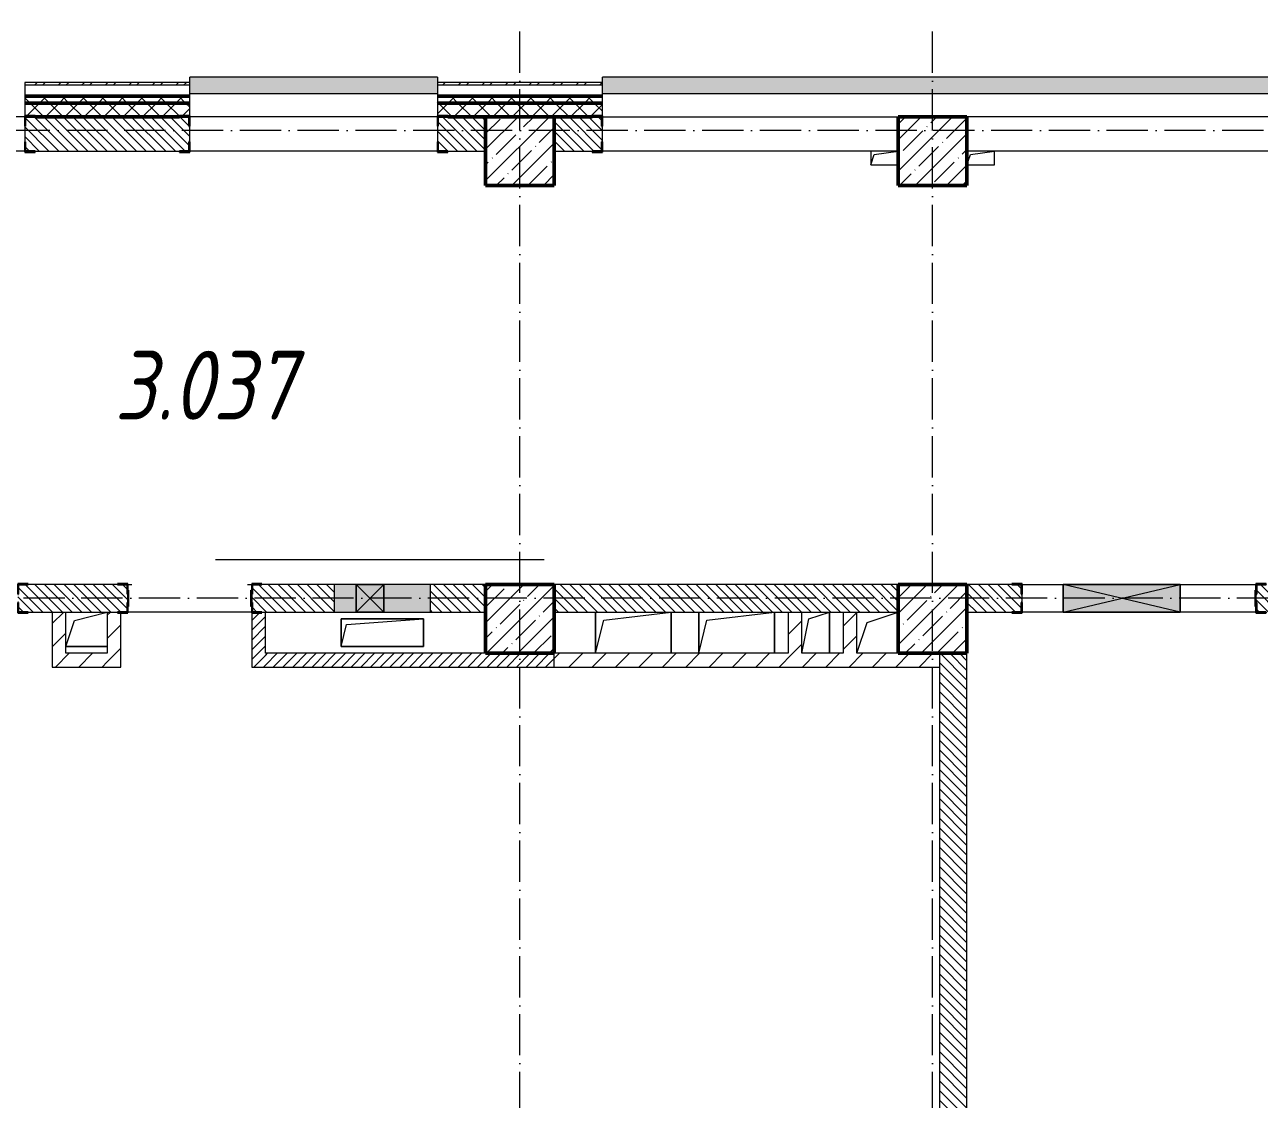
# Model space of a CAD drawing. Header units: millimetres. Extents: x 2294 to 908349, y -83289 to 219220.
# Drawn here: x 221584 to 230559, y 8364 to 16176 of the extents above; entities that cross this region are included whole.
import ezdxf

# ---------------------------------------------------------------- set-up
doc = ezdxf.new("R2010")
doc.units = ezdxf.units.MM
doc.linetypes.add('200_ШТРИХ_ш1п0_6_', pattern=[160, 100, -60])
doc.linetypes.add('50_200_ШТРИХ_1Т_ш5_п1_п1_', pattern=[700, 500, -100, 0, -100])
for name, color, linetype, lineweight in [('A-DETL-GENF-OTLN', 7, 'Continuous', 9), ('A-FLOR-____-OTLN', 7, 'Continuous', 9), ('A-GENM-____-MCUT', 7, 'Continuous', 25), ('A-GENM-____-OTLN', 7, 'Continuous', 9), ('A-GENM-____-OTLN-1', 7, 'Continuous', 25), ('A-GLAZ-____-OTLN', 7, 'Continuous', 9), ('A-WALL-____-MCUT-2', 7, 'Continuous', 50), ('A-WALL-____-MCUT-3', 7, 'Continuous', 9), ('A-WALL-____-OTLN', 7, 'Continuous', 9), ('A-WALL-____-PATT-1', 7, 'Continuous', 9), ('A-WALL-FNSH-MCUT-1', 7, 'Continuous', 9), ('I-WALL-____-OTLN', 7, 'Continuous', 9), ('S-COLS-____-MCUT', 7, 'Continuous', 50), ('S-COLS-____-OTLN', 7, 'Continuous', 9), ('S-GRID-____-OTLN-1', 7, '50_200_ШТРИХ_1Т_ш5_п1_п1_', 9), ('Марки помещений', 7, 'Continuous', 9)]:
    doc.layers.add(name, color=color, linetype=linetype, lineweight=lineweight)
for name, color, linetype, lineweight, true_color in [('A-DETL-GENF-OTLN-4', 9, '200_ШТРИХ_ш1п0_6_', 9, 0x808080), ('A-DETL-GENF-OTLN-5', 7, 'Continuous', 5, 0xc0c0c0), ('A-GLAZ-____-OTLN-1', 7, 'Continuous', 9, 0xc0c0c0)]:
    doc.layers.add(name, color=color, linetype=linetype, lineweight=lineweight, true_color=true_color)
doc.styles.add('ISOCPEUR_I_2', font='isocpeui.ttf', dxfattribs={"width": 0.85, "height": 2.3})
pattern_1 = [(135, (165583.507, 6025.276), (-35.35534, -35.35534), [])]
pattern_2 = [(45, (165583.51, 6025.28), (-70.71068, 70.71068), []), (135, (165583.51, 6025.28), (-70.71068, -70.71068), [])]
pattern_3 = [(45, (165583.51, 6025.28), (-84.85281, 84.85281), [])]
pattern_4 = [(45, (165583.507, 6025.276), (-35.35534, 35.35534), [])]

# ---------------------------------------------------------------- blocks, each defined once
blk = doc.blocks.new('3osi')
at = {"layer": 'S-GRID-____-OTLN-1', "color": 251, "ltscale": 0.6, "true_color": 0x636466}
for p, q in [((225183.5, 1542.7), (225183.5, 16175.8)), ((228183.5, 1542.7), (228183.5, 16175.8)), ((269657.9, 15406.3), (161153.7, 15406.3)), ((255902.3, 12006.3), (160914.7, 12006.3))]:
    blk.add_line(p, q, dxfattribs=at)
blk = doc.blocks.new('BSC_Колонна _Прямоугольная - 500х500-V59-АР1_План отверстий 3 этажа в осях 1-64_А-ГГ')
at = {"layer": 'S-COLS-____-OTLN'}
h = blk.add_hatch(dxfattribs=at)
h.set_pattern_fill('FP_96', color=256, style=0, pattern_type=2)
h.set_pattern_definition([(45, (-59600, -5831.04), (-114.04925, 114.04925), []), (45, (-59485.95, -5831.04), (-114.04925, 114.04925), [201.613, -40.323, 3.353, -36.97])])
h.paths.add_polyline_path([(-250, -250), (250, -250), (250, 250), (-250, 250)], flags=0)
at = {"layer": 'S-COLS-____-MCUT'}
for p, q in [((250, 250), (-250, 250)), ((-250, 250), (-250, -250)), ((250, -250), (250, 250)), ((-250, -250), (250, -250))]:
    blk.add_line(p, q, dxfattribs=at)
blk = doc.blocks.new('BSC_Колонна _Прямоугольная - 500х500-V111-АР1_План отверстий 3 этажа в осях 1-64_А-ГГ')
at = {"layer": 'S-COLS-____-OTLN'}
h = blk.add_hatch(dxfattribs=at)
h.set_pattern_fill('FP_134', color=256, style=0, pattern_type=2)
h.set_pattern_definition([(45, (-62600, -5831.04), (-114.04925, 114.04925), []), (45, (-62485.95, -5831.04), (-114.04925, 114.04925), [201.613, -40.323, 3.353, -36.97])])
h.paths.add_polyline_path([(-250, -250), (250, -250), (250, 250), (-250, 250)], flags=0)
at = {"layer": 'S-COLS-____-MCUT'}
for p, q in [((250, 250), (-250, 250)), ((-250, 250), (-250, -250)), ((250, -250), (250, 250)), ((-250, -250), (250, -250))]:
    blk.add_line(p, q, dxfattribs=at)
blk = doc.blocks.new('BSC_Колонна _Прямоугольная - 500х500-V116-АР1_План отверстий 3 этажа в осях 1-64_А-ГГ')
at = {"layer": 'S-COLS-____-OTLN'}
h = blk.add_hatch(dxfattribs=at)
h.set_pattern_fill('FP_139', color=256, style=0, pattern_type=2)
h.set_pattern_definition([(45, (-62600, -9231.04), (-114.04925, 114.04925), []), (45, (-62485.95, -9231.04), (-114.04925, 114.04925), [201.613, -40.323, 3.353, -36.97])])
h.paths.add_polyline_path([(-250, -250), (250, -250), (250, 250), (-250, 250)], flags=0)
at = {"layer": 'S-COLS-____-MCUT'}
for p, q in [((250, 250), (-250, 250)), ((-250, 250), (-250, -250)), ((250, -250), (250, 250)), ((-250, -250), (250, -250))]:
    blk.add_line(p, q, dxfattribs=at)
blk = doc.blocks.new('BSC_Колонна _Прямоугольная - 500х500-V135-АР1_План отверстий 3 этажа в осях 1-64_А-ГГ')
at = {"layer": 'S-COLS-____-OTLN'}
h = blk.add_hatch(dxfattribs=at)
h.set_pattern_fill('FP_158', color=256, style=0, pattern_type=2)
h.set_pattern_definition([(45, (-59600, -9231.04), (-114.04925, 114.04925), []), (45, (-59485.95, -9231.04), (-114.04925, 114.04925), [201.613, -40.323, 3.353, -36.97])])
h.paths.add_polyline_path([(-250, -250), (250, -250), (250, 250), (-250, 250), (-250, 103.3)], flags=0)
at = {"layer": 'S-COLS-____-MCUT'}
for p, q in [((250, 250), (-250, 250)), ((-250, 250), (-250, -250)), ((250, -250), (250, 250)), ((-250, -250), (250, -250))]:
    blk.add_line(p, q, dxfattribs=at)
blk = doc.blocks.new('Фахверк_СКБ_Уголок - 250_2700-27497298-АР1_План отверстий 3 этажа в осях 1-64_А-ГГ')
at = {"layer": 'A-GENM-____-MCUT'}
for p, q in [((200, 181), (125, 181)), ((125, 181), (125, 106)), ((200, 175), (200, 181)), ((125, 106), (131, 106)), ((131, 106), (131, 175)), ((131, 175), (200, 175)), ((131, -6), (125, -6)), ((125, -6), (125, -81)), ((125, -81), (200, -81)), ((131, -75), (131, -6)), ((200, -75), (131, -75)), ((200, -81), (200, -75))]:
    blk.add_line(p, q, dxfattribs=at)
blk = doc.blocks.new('154_Стойка_СКБ_Уголок - СМ-2480_200-28346303-АР1_План отверстий 3 этажа в осях 1-64_А-ГГ')
at = {"layer": 'A-GENM-____-MCUT'}
for p, q in [((125, 156), (125, 81)), ((200, 156), (125, 156)), ((131, 81), (131, 150)), ((131, 150), (200, 150)), ((200, 150), (200, 156)), ((125, 81), (131, 81)), ((131, 19), (125, 19)), ((125, 19), (125, -56)), ((131, -50), (131, 19)), ((125, -56), (200, -56)), ((200, -50), (131, -50)), ((200, -56), (200, -50))]:
    blk.add_line(p, q, dxfattribs=at)
blk = doc.blocks.new('Стойка_Влож_Полоса боковая - Полоса-28213942-АР1_План отверстий 3 этажа в осях 1-64_А-ГГ')
at = {"layer": 'A-GENM-____-OTLN'}
for p, q in [((-5, 60), (0, 60)), ((-5, -60), (-5, 60)), ((0, 31), (0, -31)), ((0, -60), (-5, -60))]:
    blk.add_line(p, q, dxfattribs=at)
blk = doc.blocks.new('Фахверк_СКБ_Уголок - 200_3960-28268576-АР1_План отверстий 3 этажа в осях 1-64_А-ГГ')
at = {"layer": 'A-GENM-____-MCUT'}
for p, q in [((200, 156), (125, 156)), ((125, 156), (125, 81)), ((131, 81), (131, 150)), ((131, 150), (200, 150)), ((200, 150), (200, 156)), ((125, 81), (131, 81)), ((131, 19), (125, 19)), ((125, 19), (125, -56)), ((131, -50), (131, 19)), ((125, -56), (200, -56)), ((200, -50), (131, -50)), ((200, -56), (200, -50))]:
    blk.add_line(p, q, dxfattribs=at)
blk = doc.blocks.new('AR_Отверстие Ниша - Лючок-36918090-АР1_План отверстий 3 этажа в осях 1-64_А-ГГ')
at = {"layer": 'A-GLAZ-____-OTLN'}
h = blk.add_hatch(color=256, dxfattribs=at)
h.paths.add_polyline_path([(287.4, 100), (190, 100), (190, -100), (350, -100), (350, 100)], flags=0)
h.paths.add_polyline_path([(-350, 100), (-350, -100), (-10, -100), (-10, 100)], flags=0)
for p, q in [((-10, 100), (-350, 100)), ((-350, 100), (-350, -100)), ((350, 100), (190, 100)), ((350, -100), (350, 100)), ((-350, -100), (-10, -100)), ((190, -100), (350, -100))]:
    blk.add_line(p, q, dxfattribs=at)
blk = doc.blocks.new('AR_Отверстие прямоугольное _в стене_ - AR_Отверстие прямоугольное _в стене__ВК-32401325-АР1_План отверстий 3 этажа в осях 1-64_А-ГГ')
at = {"layer": 'A-GLAZ-____-OTLN'}
blk.add_hatch(color=256, dxfattribs=at).paths.add_polyline_path([(100, 100), (-100, 100), (-100, -100), (100, -100), (100, 86.8)], flags=0)
at = {"layer": 'A-DETL-GENF-OTLN'}
for p, q in [((-100, -100), (-100, 100)), ((-100, 100), (100, 100)), ((100, 100), (-100, -100)), ((-100, 100), (100, -100)), ((100, 100), (-100, 100)), ((-100, 100), (-100, -100)), ((100, 100), (100, -100)), ((100, -100), (100, 100)), ((100, -100), (-100, -100)), ((-100, -100), (100, -100))]:
    blk.add_line(p, q, dxfattribs=at)
blk = doc.blocks.new('AR_Отверстие прямоугольное _в плите_ - AR_Отверстие прямоугольное _в плите_-30459197-АР1_План отверстий 3 этажа в осях 1-64_А-ГГ')
at = {"layer": 'A-GENM-____-OTLN'}
for p, q in [((300, 100), (-300, 100)), ((-300, 100), (-300, -100)), ((-260, 60), (300, 100)), ((300, -100), (300, 100)), ((-300, -100), (-260, 60)), ((-300, -100), (300, -100))]:
    blk.add_line(p, q, dxfattribs=at)
blk = doc.blocks.new('AR_Отверстие прямоугольное _в плите_ - AR_Отверстие прямоугольное _в плите_-V180-АР1_План отверстий 3 этажа в осях 1-64_А-ГГ')
at = {"layer": 'A-GENM-____-OTLN'}
for p, q in [((-100, 50), (-100, -50)), ((-100, -50), (-75, 25)), ((-75, 25), (100, 50)), ((-100, -50), (100, -50))]:
    blk.add_line(p, q, dxfattribs=at)
blk = doc.blocks.new('AR_Отверстие прямоугольное _в плите_ - AR_Отверстие прямоугольное _в плите_-V181-АР1_План отверстий 3 этажа в осях 1-64_А-ГГ')
at = {"layer": 'A-GENM-____-OTLN'}
for p, q in [((-100, -50), (-75, 25)), ((-75, 25), (100, 50)), ((100, -50), (100, 50)), ((-100, -50), (100, -50))]:
    blk.add_line(p, q, dxfattribs=at)
blk = doc.blocks.new('AR_Отверстие прямоугольное _в плите_ - AR_Отверстие прямоугольное _в плите_-V192-АР1_План отверстий 3 этажа в осях 1-64_А-ГГ')
at = {"layer": 'A-GENM-____-OTLN'}
for p, q in [((-100, -150), (-50, 100)), ((-50, 100), (100, 150)), ((100, -150), (100, 150))]:
    blk.add_line(p, q, dxfattribs=at)
blk = doc.blocks.new('AR_Отверстие прямоугольное _в плите_ - AR_Отверстие прямоугольное _в плите_-30459338-АР1_План отверстий 3 этажа в осях 1-64_А-ГГ')
at = {"layer": 'A-GENM-____-OTLN'}
for p, q in [((-75, 75), (150, 150)), ((-150, -150), (-75, 75))]:
    blk.add_line(p, q, dxfattribs=at)
blk = doc.blocks.new('AR_Отверстие прямоугольное _в плите_ - AR_Отверстие прямоугольное _в плите_-V197-АР1_План отверстий 3 этажа в осях 1-64_А-ГГ')
at = {"layer": 'A-GENM-____-OTLN'}
for p, q in [((-87.5, 62.5), (150, 125)), ((-150, -125), (-87.5, 62.5)), ((-150, -125), (150, -125))]:
    blk.add_line(p, q, dxfattribs=at)
blk = doc.blocks.new('AR_Отверстие прямоугольное _в плите_ - AR_Отверстие прямоугольное _в плите_-30552596-АР1_План отверстий 3 этажа в осях 1-64_А-ГГ')
at = {"layer": 'A-GENM-____-OTLN'}
for p, q in [((-275, 150), (-275, -150)), ((-275, -150), (-215, 90)), ((-215, 90), (275, 150)), ((275, -150), (275, 150))]:
    blk.add_line(p, q, dxfattribs=at)
blk = doc.blocks.new('Отлив_СКБ - Отлив витража_120_НВФ-31885687-АР1_План отверстий 3 этажа в осях 1-64_А-ГГ')
at = {"layer": 'A-GLAZ-____-OTLN-1'}
for points in [[(0, 0), (0, -2), (1800, -2), (1800, 0), (534.2, 0)], [(0, -2), (0, -120), (1800, -120), (1800, -2), (534.2, -2)]]:
    blk.add_hatch(color=256, dxfattribs=at).paths.add_polyline_path(points, flags=0)
at = {"layer": 'A-GLAZ-____-OTLN'}
for p, q in [((0, 0), (1800, 0)), ((1800, -2), (0, -2)), ((0, -120), (0, -83)), ((1800, -83), (1800, -120)), ((0, -120), (1800, -120))]:
    blk.add_line(p, q, dxfattribs=at)
blk = doc.blocks.new('Отлив_СКБ - Отлив витража_120_НВФ-31885342-АР1_План отверстий 3 этажа в осях 1-64_А-ГГ')
at = {"layer": 'A-GLAZ-____-OTLN-1'}
for points in [[(7800, -2), (7800, 0), (0, 0), (0, -2), (6195.9, -2)], [(7800, -120), (7800, -2), (0, -2), (0, -120), (6195.9, -120)]]:
    blk.add_hatch(color=256, dxfattribs=at).paths.add_polyline_path(points, flags=0)
at = {"layer": 'A-GLAZ-____-OTLN'}
for p, q in [((0, 0), (7800, 0)), ((7800, -2), (0, -2)), ((0, -120), (0, -83)), ((7800, -83), (7800, -120)), ((0, -120), (7800, -120))]:
    blk.add_line(p, q, dxfattribs=at)
blk = doc.blocks.new('AR_Отверстие прямоугольное _в стене_ - AR_Отверстие прямоугольное _в стене__ОВ-36927705-АР1_План отверстий 3 этажа в осях 1-64_А-ГГ')
at = {"layer": 'A-GLAZ-____-OTLN'}
blk.add_hatch(color=256, dxfattribs=at).paths.add_polyline_path([(-425, 100), (-425, -100), (425, -100), (425, 100)], flags=0)
at = {"layer": 'A-DETL-GENF-OTLN'}
for p, q in [((-425, -100), (-425, 100)), ((-425, 100), (425, 100)), ((425, 100), (-425, -100)), ((-425, 100), (425, -100)), ((425, 100), (-425, 100)), ((-425, 100), (-425, -100)), ((425, 100), (425, -100)), ((425, -100), (425, 100)), ((425, -100), (-425, -100)), ((-425, -100), (425, -100))]:
    blk.add_line(p, q, dxfattribs=at)
blk = doc.blocks.new('DET_L_Имитация разреза_ISO2-5 - Низ-29858693-АР1_План отверстий 3 этажа в осях 1-64_А-ГГ')
at = {"layer": 'A-DETL-GENF-OTLN-5'}
blk.add_line((143.1, 0), (2531.9, 0), dxfattribs=at)
blk = doc.blocks.new('3floor')
at = {"layer": 'A-WALL-____-PATT-1'}
h = blk.add_hatch(dxfattribs=at)
h.set_pattern_fill('FP_3', color=256, style=0, pattern_type=2)
h.set_pattern_definition([(45, (165583.51, 6025.28), (-85.53659, 85.53659), []), (45, (165640.53, 6025.28), (-85.53659, 85.53659), [])])
h.paths.add_polyline_path([(237448.5, 15736.3), (237448.5, 15756.3), (233583.5, 15756.3), (233583.5, 15736.3), (236268.4, 15736.3)], flags=0)
h.paths.add_polyline_path([(225663.6, 15736.3), (225783.5, 15736.3), (225783.5, 15756.3), (224583.5, 15756.3), (224583.5, 15736.3)], flags=0)
h.paths.add_polyline_path([(222128.7, 15736.3), (222783.5, 15736.3), (222783.5, 15756.3), (221583.5, 15756.3), (221583.5, 15736.3)], flags=0)
h.paths.add_polyline_path([(219783.5, 15736.3), (219783.5, 15756.3), (218583.5, 15756.3), (218583.5, 15736.3), (218593.8, 15736.3)], flags=0)
h.paths.add_polyline_path([(216783.5, 15736.3), (216783.5, 15756.3), (215583.5, 15756.3), (215583.5, 15736.3)], flags=0)
h.paths.add_polyline_path([(212583.5, 15736.3), (213783.5, 15736.3), (213783.5, 15756.3), (212583.5, 15756.3)], flags=0)
h.paths.add_polyline_path([(210783.5, 15736.3), (210783.5, 15756.3), (209583.5, 15756.3), (209583.5, 15736.3), (209756.4, 15736.3)], flags=0)
h.paths.add_polyline_path([(206583.5, 15736.3), (207783.5, 15736.3), (207783.5, 15756.3), (206583.5, 15756.3)], flags=0)
h.paths.add_polyline_path([(204783.5, 15736.3), (204783.5, 15756.3), (203918.5, 15756.3), (203918.5, 15736.3), (204454, 15736.3)], flags=0)
h = blk.add_hatch(dxfattribs=at)
h.set_pattern_fill('FP_1', color=256, style=0, pattern_type=2)
h.set_pattern_definition(pattern_2)
h.paths.add_polyline_path([(239933.5, 15606.3), (239933.5, 15656.3), (233583.5, 15656.3), (233583.5, 15606.3), (239803.3, 15606.3)], flags=0)
h.paths.add_polyline_path([(225663.6, 15606.3), (225783.5, 15606.3), (225783.5, 15656.3), (224583.5, 15656.3), (224583.5, 15606.3)], flags=0)
h.paths.add_polyline_path([(222783.5, 15606.3), (222783.5, 15656.3), (221583.5, 15656.3), (221583.5, 15606.3), (222128.7, 15606.3)], flags=0)
h.paths.add_polyline_path([(219783.5, 15606.3), (219783.5, 15656.3), (218583.5, 15656.3), (218583.5, 15606.3), (218593.8, 15606.3)], flags=0)
h.paths.add_polyline_path([(216783.5, 15606.3), (216783.5, 15656.3), (215583.5, 15656.3), (215583.5, 15606.3)], flags=0)
h.paths.add_polyline_path([(212583.5, 15606.3), (213783.5, 15606.3), (213783.5, 15656.3), (212583.5, 15656.3)], flags=0)
h.paths.add_polyline_path([(210783.5, 15606.3), (210783.5, 15656.3), (209583.5, 15656.3), (209583.5, 15606.3), (209756.4, 15606.3)], flags=0)
h.paths.add_polyline_path([(207783.5, 15606.3), (207783.5, 15656.3), (206583.5, 15656.3), (206583.5, 15606.3)], flags=0)
h.paths.add_polyline_path([(204454, 15606.3), (204783.5, 15606.3), (204783.5, 15656.3), (203383.5, 15656.3), (203383.5, 15606.3)], flags=0)
h.paths.add_polyline_path([(200383.5, 15606.3), (201583.5, 15606.3), (201583.5, 15656.3), (200383.5, 15656.3)], flags=0)
h.paths.add_polyline_path([(198583.5, 15606.3), (198583.5, 15656.3), (197383.5, 15656.3), (197384.2, 15606.3)], flags=0)
h.paths.add_polyline_path([(195583.5, 15606.3), (195583.5, 15656.3), (194383.5, 15656.3), (194383.5, 15606.3)], flags=0)
h.paths.add_polyline_path([(192583.5, 15606.3), (192583.5, 15656.3), (189413.5, 15656.3), (189413.5, 15606.3), (190314.3, 15606.3)], flags=0)
h = blk.add_hatch(dxfattribs=at)
h.set_pattern_fill('FP_1', color=256, style=0, pattern_type=2)
h.set_pattern_definition(pattern_2)
h.paths.add_polyline_path([(239933.5, 15506.3), (239933.5, 15606.3), (233583.5, 15606.3), (233583.5, 15512.3), (233658.5, 15512.3), (233658.5, 15506.3), (239803.3, 15506.3)], flags=0)
h.paths.add_polyline_path([(225663.6, 15506.3), (225708.5, 15506.3), (225708.5, 15512.3), (225783.5, 15512.3), (225783.5, 15606.3), (224583.5, 15606.3), (224583.5, 15512.3), (224658.5, 15512.3), (224658.5, 15506.3), (225433.5, 15506.3)], flags=0)
h.paths.add_polyline_path([(222708.5, 15506.3), (222708.5, 15512.3), (222783.5, 15512.3), (222783.5, 15606.3), (221583.5, 15606.3), (221583.5, 15512.3), (221658.5, 15512.3), (221658.5, 15506.3), (222128.7, 15506.3)], flags=0)
h.paths.add_polyline_path([(219708.5, 15506.3), (219708.5, 15512.3), (219783.5, 15512.3), (219783.5, 15606.3), (218583.5, 15606.3), (218583.5, 15512.3), (218658.5, 15512.3), (218658.5, 15506.3), (219433.5, 15506.3)], flags=0)
h.paths.add_polyline_path([(216708.5, 15506.3), (216708.5, 15512.3), (216783.5, 15512.3), (216783.5, 15606.3), (215583.5, 15606.3), (215583.5, 15512.3), (215658.5, 15512.3), (215658.5, 15506.3), (215933.5, 15506.3)], flags=0)
h.paths.add_polyline_path([(213708.5, 15506.3), (213708.5, 15512.3), (213783.5, 15512.3), (213783.5, 15606.3), (212583.5, 15606.3), (212583.5, 15512.3), (212658.5, 15512.3), (212658.5, 15506.3), (213291.4, 15506.3)], flags=0)
h.paths.add_polyline_path([(209658.5, 15506.3), (210708.5, 15506.3), (210708.5, 15512.3), (210783.5, 15512.3), (210783.5, 15606.3), (209583.5, 15606.3), (209583.5, 15512.3), (209658.5, 15512.3)], flags=0)
h.paths.add_polyline_path([(206933.5, 15506.3), (207708.5, 15506.3), (207708.5, 15512.3), (207783.5, 15512.3), (207783.5, 15606.3), (206583.5, 15606.3), (206583.5, 15512.3), (206658.5, 15512.3), (206658.5, 15506.3)], flags=0)
h.paths.add_polyline_path([(204454, 15506.3), (204708.5, 15506.3), (204708.5, 15512.3), (204783.5, 15512.3), (204783.5, 15606.3), (203383.5, 15606.3), (203383.5, 15506.3), (204433.5, 15506.3)], flags=0)
h.paths.add_polyline_path([(200919.1, 15506.3), (201508.5, 15506.3), (201508.5, 15512.3), (201583.5, 15512.3), (201583.5, 15606.3), (200383.5, 15606.3), (200383.5, 15506.3), (200883.5, 15506.3)], flags=0)
h.paths.add_polyline_path([(198508.5, 15506.3), (198508.5, 15512.3), (198583.5, 15512.3), (198583.5, 15606.3), (197383.5, 15606.3), (197384.2, 15512.3), (197458.5, 15512.3), (197458.5, 15506.3)], flags=0)
h.paths.add_polyline_path([(195508.5, 15506.3), (195508.5, 15512.3), (195583.5, 15512.3), (195583.5, 15606.3), (194383.5, 15606.3), (194383.5, 15506.3), (194883.5, 15506.3)], flags=0)
h.paths.add_polyline_path([(192508.5, 15506.3), (192508.5, 15512.3), (192583.5, 15512.3), (192583.5, 15606.3), (189413.5, 15606.3), (189413.5, 15506.3), (191883.5, 15506.3)], flags=0)
h = blk.add_hatch(dxfattribs=at)
h.set_pattern_fill('FP_6', color=256, style=0, pattern_type=2)
h.set_pattern_definition(pattern_1)
h.paths.add_polyline_path([(224658.5, 15256.3), (224933.5, 15256.3), (224933.5, 15506.3), (224589.5, 15506.3), (224589.5, 15437.3), (224583.5, 15437.3), (224583.5, 15325.3), (224589.5, 15325.3), (224589.5, 15256.3)], flags=0)
h.paths.add_polyline_path([(221658.5, 15256.3), (222777.5, 15256.3), (222777.5, 15325.3), (222783.5, 15325.3), (222783.5, 15437.3), (222777.5, 15437.3), (222777.5, 15506.3), (221589.5, 15506.3), (221589.5, 15437.3), (221583.5, 15437.3), (221583.5, 15325.3), (221589.5, 15325.3), (221589.5, 15256.3)], flags=0)
h.paths.add_polyline_path([(219708.5, 15256.3), (219777.5, 15256.3), (219777.5, 15325.3), (219783.5, 15325.3), (219783.5, 15437.3), (219777.5, 15437.3), (219777.5, 15506.3), (219433.5, 15506.3), (219433.5, 15256.3)], flags=0)
h = blk.add_hatch(dxfattribs=at)
h.set_pattern_fill('FP_6', color=256, style=0, pattern_type=2)
h.set_pattern_definition(pattern_1)
h.paths.add_polyline_path([(233658.5, 15256.3), (233933.5, 15256.3), (233933.5, 15506.3), (233589.5, 15506.3), (233589.5, 15437.3), (233583.5, 15437.3), (233583.5, 15325.3), (233589.5, 15325.3), (233589.5, 15256.3)], flags=0)
h.paths.add_polyline_path([(225433.5, 15256.3), (225777.5, 15256.3), (225777.5, 15325.3), (225783.5, 15325.3), (225783.5, 15437.3), (225777.5, 15437.3), (225777.5, 15506.3), (225433.5, 15506.3), (225433.5, 15359.6)], flags=0)
h = blk.add_hatch(dxfattribs=at)
h.set_pattern_fill('FP_6', color=256, style=0, pattern_type=2)
h.set_pattern_definition(pattern_1)
h.paths.add_polyline_path([(224933.5, 11906.3), (224933.5, 12106.3), (224533.5, 12106.3), (224533.5, 11906.3)], flags=0)
h.paths.add_polyline_path([(221608.5, 11906.3), (222327.5, 11906.3), (222327.5, 11975.3), (222333.5, 11975.3), (222333.5, 12037.3), (222327.5, 12037.3), (222327.5, 12106.3), (221539.5, 12106.3), (221539.5, 12037.3), (221533.5, 12037.3), (221533.5, 11975.3), (221539.5, 11975.3), (221539.5, 11906.3)], flags=0)
h.paths.add_polyline_path([(223833.5, 11906.3), (223833.5, 12106.3), (223239.5, 12106.3), (223239.5, 12037.3), (223233.5, 12037.3), (223233.5, 11975.3), (223239.5, 11975.3), (223239.5, 11906.3), (223308.5, 11906.3)], flags=0)
h.paths.add_polyline_path([(219827.5, 11906.3), (219827.5, 11975.3), (219833.5, 11975.3), (219833.5, 12037.3), (219827.5, 12037.3), (219827.5, 12106.3), (219433.5, 12106.3), (219433.5, 11906.3), (219758.5, 11906.3)], flags=0)
h = blk.add_hatch(dxfattribs=at)
h.set_pattern_fill('FP_6', color=256, style=0, pattern_type=2)
h.set_pattern_definition(pattern_1)
h.paths.add_polyline_path([(227933.5, 11906.3), (227933.5, 12106.3), (225433.5, 12106.3), (225433.5, 11906.3), (227431.1, 11906.3)], flags=0)
h = blk.add_hatch(dxfattribs=at)
h.set_pattern_fill('FP_6', color=256, style=0, pattern_type=2)
h.set_pattern_definition(pattern_1)
h.paths.add_polyline_path([(233833.5, 11906.3), (233933.5, 11906.3), (233933.5, 12106.3), (233833.5, 12106.3), (233833.5, 11912.2)], flags=0)
h.paths.add_polyline_path([(233333.5, 11906.3), (233333.5, 12106.3), (230539.5, 12106), (230539.5, 12037.3), (230533.5, 12037.3), (230533.5, 11975.3), (230539.5, 11975.3), (230539.5, 11906.3), (232733.5, 11906.3)], flags=0)
h.paths.add_polyline_path([(228758.5, 11906.3), (228827.5, 11906.3), (228827.5, 11975.3), (228833.5, 11975.3), (228833.5, 12037.3), (228827.5, 12037.3), (228827.5, 12106.3), (228433.5, 12106.3), (228433.5, 11906.3)], flags=0)
h = blk.add_hatch(dxfattribs=at)
h.set_pattern_fill('FP_4', color=256, style=0, pattern_type=2)
h.set_pattern_definition(pattern_3)
h.paths.add_polyline_path([(221883.5, 11606.3), (221883.5, 11906.3), (221783.5, 11906.3), (221783.5, 11606.3)], flags=0)
h = blk.add_hatch(dxfattribs=at)
h.set_pattern_fill('FP_4', color=256, style=0, pattern_type=2)
h.set_pattern_definition(pattern_3)
h.paths.add_polyline_path([(222283.5, 11506.3), (222283.5, 11900.3), (222258.5, 11900.3), (222258.5, 11906.3), (222183.5, 11906.3), (222183.5, 11506.3)], flags=0)
h = blk.add_hatch(dxfattribs=at)
h.set_pattern_fill('FP_5', color=256, style=0, pattern_type=2)
h.set_pattern_definition(pattern_4)
h.paths.add_polyline_path([(223333.5, 11506.3), (223333.5, 11906.3), (223308.5, 11906.3), (223308.5, 11900.3), (223233.5, 11900.3), (223233.5, 11506.3)], flags=0)
h = blk.add_hatch(dxfattribs=at)
h.set_pattern_fill('FP_4', color=256, style=0, pattern_type=2)
h.set_pattern_definition(pattern_3)
h.paths.add_polyline_path([(227233.5, 11606.3), (227233.5, 11906.3), (227133.5, 11906.3), (227133.5, 11606.3)], flags=0)
h = blk.add_hatch(dxfattribs=at)
h.set_pattern_fill('FP_4', color=256, style=0, pattern_type=2)
h.set_pattern_definition(pattern_3)
h.paths.add_polyline_path([(227633.5, 11606.3), (227633.5, 11906.3), (227533.5, 11906.3), (227533.5, 11606.3)], flags=0)
h = blk.add_hatch(dxfattribs=at)
h.set_pattern_fill('FP_4', color=256, style=0, pattern_type=2)
h.set_pattern_definition(pattern_3)
h.paths.add_polyline_path([(222183.5, 11506.3), (222183.5, 11606.3), (221783.5, 11606.3), (221783.5, 11506.3), (222128.7, 11506.3)], flags=0)
h = blk.add_hatch(dxfattribs=at)
h.set_pattern_fill('FP_5', color=256, style=0, pattern_type=2)
h.set_pattern_definition(pattern_4)
h.paths.add_polyline_path([(223333.5, 11506.3), (225433.5, 11506.3), (225433.5, 11606.3), (223333.5, 11606.3)], flags=0)
h = blk.add_hatch(dxfattribs=at)
h.set_pattern_fill('FP_4', color=256, style=0, pattern_type=2)
h.set_pattern_definition(pattern_3)
h.paths.add_polyline_path([(228233.5, 11506.3), (228233.5, 11606.3), (225433.5, 11606.3), (225433.5, 11506.3), (227431.1, 11506.3)], flags=0)
h = blk.add_hatch(dxfattribs=at)
h.set_pattern_fill('FP_6', color=256, style=0, pattern_type=2)
h.set_pattern_definition(pattern_1)
h.paths.add_polyline_path([(228433.5, 4606.3), (228433.5, 11606.3), (228233.5, 11606.3), (228233.5, 4606.3), (228314.8, 4606.3)], flags=0)
at = {"layer": 'A-FLOR-____-OTLN'}
for p, q in [((223883.5, 11856.3), (224483.5, 11856.3)), ((223883.5, 11656.3), (223883.5, 11856.3)), ((224483.5, 11856.3), (224483.5, 11656.3)), ((225733.5, 11606.3), (225733.5, 11906.3)), ((226283.5, 11906.3), (226283.5, 11606.3)), ((226483.5, 11606.3), (226483.5, 11906.3)), ((227033.5, 11906.3), (227033.5, 11606.3)), ((227433.5, 11906.3), (227433.5, 11606.3)), ((222183.5, 11656.3), (221883.5, 11656.3)), ((224483.5, 11656.3), (223883.5, 11656.3))]:
    blk.add_line(p, q, dxfattribs=at)
at = {"layer": 'A-WALL-____-MCUT-2'}
for p, q in [((222783.5, 15656.3), (221583.5, 15656.3)), ((225783.5, 15656.3), (224583.5, 15656.3)), ((222783.5, 15606.3), (221583.5, 15606.3)), ((225783.5, 15606.3), (224583.5, 15606.3)), ((221658.5, 15506.3), (222708.5, 15506.3)), ((224658.5, 15506.3), (224933.5, 15506.3)), ((225433.5, 15506.3), (225708.5, 15506.3))]:
    blk.add_line(p, q, dxfattribs=at)
at = {"layer": 'A-WALL-____-MCUT-3'}
for p, q in [((222783.5, 15736.3), (221583.5, 15736.3)), ((221583.5, 15736.3), (221583.5, 15512.3)), ((222783.5, 15512.3), (222783.5, 15736.3)), ((225783.5, 15736.3), (224583.5, 15736.3)), ((224583.5, 15736.3), (224583.5, 15512.3)), ((225783.5, 15512.3), (225783.5, 15736.3)), ((221583.5, 15437.3), (221583.5, 15325.3)), ((222783.5, 15325.3), (222783.5, 15437.3)), ((224583.5, 15437.3), (224583.5, 15325.3)), ((225783.5, 15325.3), (225783.5, 15437.3)), ((221658.5, 15256.3), (222708.5, 15256.3)), ((224658.5, 15256.3), (224933.5, 15256.3)), ((225433.5, 15256.3), (225708.5, 15256.3)), ((222258.5, 12106.3), (221608.5, 12106.3)), ((223833.5, 12106.3), (223308.5, 12106.3)), ((224933.5, 12106.3), (224533.5, 12106.3)), ((227933.5, 12106.3), (225433.5, 12106.3)), ((228758.5, 12106.3), (228433.5, 12106.3)), ((228833.5, 11975.3), (228833.5, 12037.3)), ((221608.5, 11906.3), (222258.5, 11906.3)), ((223308.5, 11906.3), (223833.5, 11906.3)), ((224533.5, 11906.3), (224933.5, 11906.3)), ((225433.5, 11906.3), (227933.5, 11906.3)), ((228433.5, 11906.3), (228758.5, 11906.3)), ((228233.5, 11606.3), (228233.5, 4606.3)), ((228433.5, 4606.3), (228433.5, 11606.3))]:
    blk.add_line(p, q, dxfattribs=at)
at = {"layer": 'A-WALL-____-OTLN'}
for p, q in [((221583.5, 15506.3), (219783.5, 15506.3)), ((224583.5, 15506.3), (222783.5, 15506.3)), ((225783.5, 15506.3), (227933.5, 15506.3)), ((233583.5, 15506.3), (228433.5, 15506.3)), ((221583.5, 15256.3), (219783.5, 15256.3)), ((224583.5, 15256.3), (222783.5, 15256.3)), ((227933.5, 15256.3), (225783.5, 15256.3)), ((233583.5, 15256.3), (228433.5, 15256.3))]:
    blk.add_line(p, q, dxfattribs=at)
at = {"layer": 'A-WALL-FNSH-MCUT-1'}
for p, q in [((222783.5, 15756.3), (221583.5, 15756.3)), ((221583.5, 15756.3), (221583.5, 15736.3)), ((221583.5, 15736.3), (221583.5, 15736.3)), ((222783.5, 15736.3), (222783.5, 15756.3)), ((225783.5, 15756.3), (224583.5, 15756.3)), ((224583.5, 15756.3), (224583.5, 15736.3)), ((224583.5, 15736.3), (224583.5, 15736.3)), ((225783.5, 15736.3), (225783.5, 15756.3)), ((221783.5, 11906.3), (221783.5, 11506.3)), ((221883.5, 11606.3), (221883.5, 11906.3)), ((222183.5, 11906.3), (222183.5, 11606.3)), ((222283.5, 11506.3), (222283.5, 11900.3)), ((223233.5, 11900.3), (223233.5, 11506.3)), ((223333.5, 11606.3), (223333.5, 11906.3)), ((227133.5, 11906.3), (227133.5, 11606.3)), ((227233.5, 11606.3), (227233.5, 11906.3)), ((227533.5, 11906.3), (227533.5, 11606.3)), ((227633.5, 11606.3), (227633.5, 11906.3)), ((222183.5, 11606.3), (221883.5, 11606.3)), ((224933.5, 11606.3), (223333.5, 11606.3)), ((225433.5, 11506.3), (225433.5, 11606.3)), ((227133.5, 11606.3), (225433.5, 11606.3)), ((227533.5, 11606.3), (227233.5, 11606.3)), ((227933.5, 11606.3), (227633.5, 11606.3)), ((221783.5, 11506.3), (222283.5, 11506.3)), ((223233.5, 11506.3), (228233.5, 11506.3))]:
    blk.add_line(p, q, dxfattribs=at)
at = {"layer": 'I-WALL-____-OTLN'}
for p, q in [((222333.5, 12106.3), (222363.5, 12106.3)), ((223203.5, 12106.3), (223233.5, 12106.3)), ((228833.5, 12106.3), (229133.5, 12106.3)), ((229983.5, 12106.3), (230533.5, 12106.3)), ((223233.5, 11906.3), (222333.5, 11906.3)), ((229133.5, 11906.3), (228833.5, 11906.3)), ((230533.5, 11906.3), (229983.5, 11906.3))]:
    blk.add_line(p, q, dxfattribs=at)
at = {"layer": 'A-DETL-GENF-OTLN-4', "rotation": 180}
blk.add_blockref('DET_L_Имитация разреза_ISO2-5 - Низ-29858693-АР1_План отверстий 3 этажа в осях 1-64_А-ГГ', (225503.1, 12286.3), dxfattribs=at)
at = {"layer": 'A-GENM-____-OTLN'}
for name, p in [('AR_Отверстие прямоугольное _в плите_ - AR_Отверстие прямоугольное _в плите_-V180-АР1_План отверстий 3 этажа в осях 1-64_А-ГГ', (227833.5, 15206.3)), ('AR_Отверстие прямоугольное _в плите_ - AR_Отверстие прямоугольное _в плите_-V181-АР1_План отверстий 3 этажа в осях 1-64_А-ГГ', (228533.5, 15206.3)), ('Стойка_Влож_Полоса боковая - Полоса-28213942-АР1_План отверстий 3 этажа в осях 1-64_А-ГГ', (223233.5, 12006.3)), ('Стойка_Влож_Полоса боковая - Полоса-28213942-АР1_План отверстий 3 этажа в осях 1-64_А-ГГ', (230533.5, 12006.3)), ('AR_Отверстие прямоугольное _в плите_ - AR_Отверстие прямоугольное _в плите_-V197-АР1_План отверстий 3 этажа в осях 1-64_А-ГГ', (222033.5, 11781.3)), ('AR_Отверстие прямоугольное _в плите_ - AR_Отверстие прямоугольное _в плите_-30459197-АР1_План отверстий 3 этажа в осях 1-64_А-ГГ', (224183.5, 11756.3)), ('AR_Отверстие прямоугольное _в плите_ - AR_Отверстие прямоугольное _в плите_-30552596-АР1_План отверстий 3 этажа в осях 1-64_А-ГГ', (226008.5, 11756.3)), ('AR_Отверстие прямоугольное _в плите_ - AR_Отверстие прямоугольное _в плите_-30552596-АР1_План отверстий 3 этажа в осях 1-64_А-ГГ', (226758.5, 11756.3)), ('AR_Отверстие прямоугольное _в плите_ - AR_Отверстие прямоугольное _в плите_-V192-АР1_План отверстий 3 этажа в осях 1-64_А-ГГ', (227333.5, 11756.3)), ('AR_Отверстие прямоугольное _в плите_ - AR_Отверстие прямоугольное _в плите_-30459338-АР1_План отверстий 3 этажа в осях 1-64_А-ГГ', (227783.5, 11756.3))]:
    blk.add_blockref(name, p, dxfattribs=at)
at = {"layer": 'A-GENM-____-OTLN', "rotation": 180}
blk.add_blockref('Стойка_Влож_Полоса боковая - Полоса-28213942-АР1_План отверстий 3 этажа в осях 1-64_А-ГГ', (222333.5, 12006.3), dxfattribs=at)
at = {"layer": 'A-GENM-____-OTLN-1'}
for name, p in [('Фахверк_СКБ_Уголок - 250_2700-27497298-АР1_План отверстий 3 этажа в осях 1-64_А-ГГ', (221458.5, 15331.3)), ('Фахверк_СКБ_Уголок - 250_2700-27497298-АР1_План отверстий 3 этажа в осях 1-64_А-ГГ', (224458.5, 15331.3)), ('154_Стойка_СКБ_Уголок - СМ-2480_200-28346303-АР1_План отверстий 3 этажа в осях 1-64_А-ГГ', (221408.5, 11956.3)), ('154_Стойка_СКБ_Уголок - СМ-2480_200-28346303-АР1_План отверстий 3 этажа в осях 1-64_А-ГГ', (223108.5, 11956.3)), ('154_Стойка_СКБ_Уголок - СМ-2480_200-28346303-АР1_План отверстий 3 этажа в осях 1-64_А-ГГ', (230408.5, 11956.3))]:
    blk.add_blockref(name, p, dxfattribs=at)
at = {"layer": 'A-GENM-____-OTLN-1', "rotation": 180}
for name, p in [('Фахверк_СКБ_Уголок - 250_2700-27497298-АР1_План отверстий 3 этажа в осях 1-64_А-ГГ', (222908.5, 15431.3)), ('Фахверк_СКБ_Уголок - 250_2700-27497298-АР1_План отверстий 3 этажа в осях 1-64_А-ГГ', (225908.5, 15431.3)), ('154_Стойка_СКБ_Уголок - СМ-2480_200-28346303-АР1_План отверстий 3 этажа в осях 1-64_А-ГГ', (222458.5, 12056.3)), ('Фахверк_СКБ_Уголок - 200_3960-28268576-АР1_План отверстий 3 этажа в осях 1-64_А-ГГ', (228958.5, 12056.3))]:
    blk.add_blockref(name, p, dxfattribs=at)
at = {"layer": 'A-GLAZ-____-OTLN', "rotation": 180}
for name, p in [('Отлив_СКБ - Отлив витража_120_НВФ-31885687-АР1_План отверстий 3 этажа в осях 1-64_А-ГГ', (224583.5, 15673.3)), ('Отлив_СКБ - Отлив витража_120_НВФ-31885342-АР1_План отверстий 3 этажа в осях 1-64_А-ГГ', (233583.5, 15673.3)), ('AR_Отверстие Ниша - Лючок-36918090-АР1_План отверстий 3 этажа в осях 1-64_А-ГГ', (224183.5, 12006.3)), ('AR_Отверстие прямоугольное _в стене_ - AR_Отверстие прямоугольное _в стене__ВК-32401325-АР1_План отверстий 3 этажа в осях 1-64_А-ГГ', (224093.5, 12006.3)), ('AR_Отверстие прямоугольное _в стене_ - AR_Отверстие прямоугольное _в стене__ОВ-36927705-АР1_План отверстий 3 этажа в осях 1-64_А-ГГ', (229558.5, 12006.3))]:
    blk.add_blockref(name, p, dxfattribs=at)
at = {"layer": 'S-COLS-____-OTLN'}
for name, p in [('BSC_Колонна _Прямоугольная - 500х500-V135-АР1_План отверстий 3 этажа в осях 1-64_А-ГГ', (225183.5, 15256.3)), ('BSC_Колонна _Прямоугольная - 500х500-V116-АР1_План отверстий 3 этажа в осях 1-64_А-ГГ', (228183.5, 15256.3)), ('BSC_Колонна _Прямоугольная - 500х500-V59-АР1_План отверстий 3 этажа в осях 1-64_А-ГГ', (225183.5, 11856.3)), ('BSC_Колонна _Прямоугольная - 500х500-V111-АР1_План отверстий 3 этажа в осях 1-64_А-ГГ', (228183.5, 11856.3))]:
    blk.add_blockref(name, p, dxfattribs=at)
at = {"layer": 'Марки помещений', "insert": (222236.1, 13805.3), "char_height": 500, "width": 785.654, "attachment_point": 1, "style": 'ISOCPEUR_I_2'}
blk.add_mtext('3.037', dxfattribs=at)

msp = doc.modelspace()

# ---------------------------------------------------------------- block references
for name in ['3osi', '3floor']:
    msp.add_blockref(name, (0, 0))

doc.saveas('drawing.dxf')
